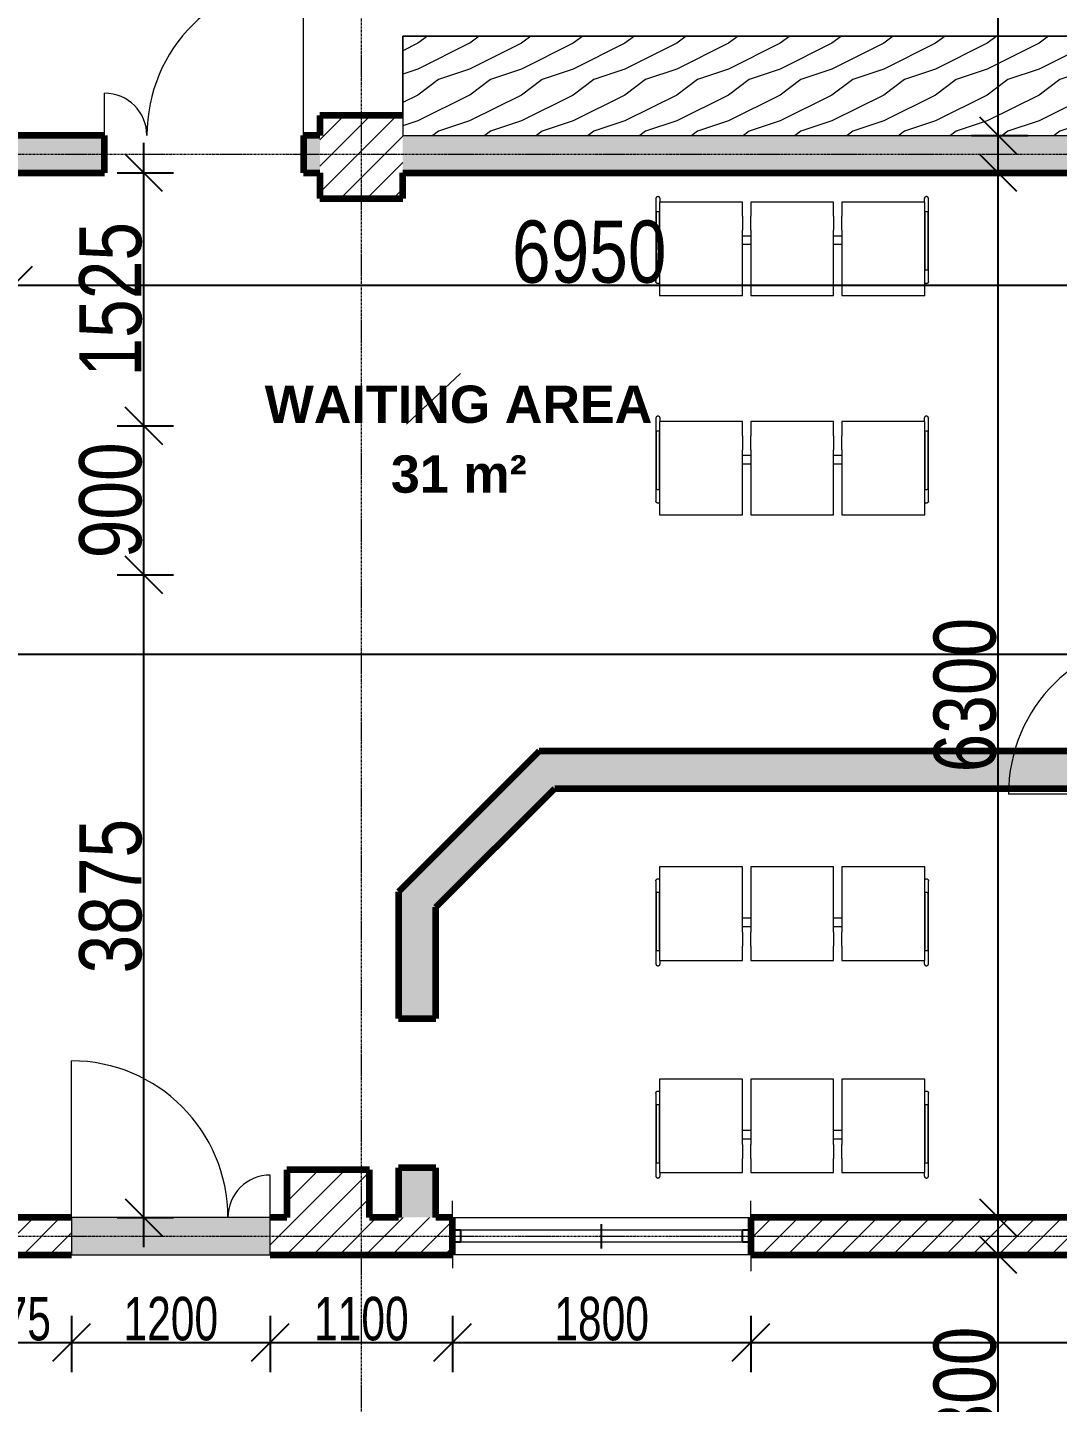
# Model space of a CAD drawing. Header units: millimetres. Extents: x -35190 to 411743, y -233114 to 23872.
# Drawn here: x 239661 to 245877, y -2685 to 5607 of the extents above; entities that cross this region are included whole.
import ezdxf

# ---------------------------------------------------------------- set-up
doc = ezdxf.new("R2010")
doc.units = ezdxf.units.MM
doc.linetypes.add('Grid Line', pattern=[22.225, 12.7, -3.175, 3.175, -3.175])
for name, color, linetype, lineweight in [('A-ANNO-DIMS', 211, 'Continuous', 9), ('A-AREA-IDEN', 2, 'Continuous', 9), ('A-DETL-GENF', 92, 'Continuous', 18), ('A-DETL-THIN', 151, 'Continuous', 18), ('A-DOOR', 31, 'Continuous', 18), ('A-GLAZ', 151, 'Continuous', 18), ('A-WALL', 113, 'Continuous', 18), ('A-WALL-PATT', 111, 'Continuous', 18), ('I-FURN', 30, 'Continuous', 18), ('S-GRID', 1, 'Continuous', 9)]:
    doc.layers.add(name, color=color, linetype=linetype, lineweight=lineweight)
doc.styles.add('Arial_3', font='arial.ttf', dxfattribs={"width": 0.8, "height": 375})
doc.styles.add('Arial_8', font='arial.ttf', dxfattribs={"width": 0.7, "height": 262.5})
doc.styles.add('Arial_B', font='arialbd.ttf', dxfattribs={"height": 225})
doc.dimstyles.new('main_4_5mm', dxfattribs={"dimscale": 304.8, "dimtxt": 382.597275, "dimasz": 0.738189, "dimexe": 0.590551, "dimexo": 0.0625, "dimgap": 0.024606, "dimtad": 1, "dimdec": 0, "dimzin": 0, "dimdsep": 46, "dimtxsty": 'Arial_3', "dimblk1": 'OBLIQUE', "dimblk2": 'OBLIQUE', "dimsah": 1, "dimcen": 0.09, "dimdle": 0.590551, "dimazin": 0, "dimtfac": 1, "dimtdec": 4, "dimtix": 1, "dimtmove": 0, "dimatfit": 3, "dimfxl": 0.590551, "dimfxlon": 1, "dimtvp": 1, "dimtolj": 1, "dimtzin": 0, "dimarcsym": 2})
doc.dimstyles.new('small_3_5mm', dxfattribs={"dimscale": 304.8, "dimtxt": 267.818092, "dimasz": 0.738189, "dimexe": 0.590551, "dimexo": 0.0625, "dimgap": 0.024606, "dimtad": 1, "dimdec": 0, "dimzin": 0, "dimdsep": 46, "dimtxsty": 'Arial_8', "dimblk1": 'OBLIQUE', "dimblk2": 'OBLIQUE', "dimsah": 1, "dimcen": 0.09, "dimdle": 0.590551, "dimazin": 0, "dimtfac": 1, "dimtdec": 4, "dimtix": 1, "dimtmove": 0, "dimatfit": 3, "dimfxl": 0.590551, "dimfxlon": 1, "dimtvp": 1, "dimtolj": 1, "dimtzin": 0, "dimarcsym": 2})
pattern_1 = [(45, (247326.97, -1578.69), (-79.5495, 79.5495), [])]

# ---------------------------------------------------------------- blocks, each defined once
blk = doc.blocks.new('Double - Offset 1 - 1200 x 2100mm Sgl Swing-501792-SECOND FLOOR')
at = {"layer": 'A-DOOR'}
for p, q in [((-366, -112.5), (-366, -368)), ((834, -112.5), (834, -1057))]:
    blk.add_line(p, q, dxfattribs=at)
for centre, radius, start, end in [((-366, -112.5), 255.5, 270, 0), ((834, -112.5), 944.5, 180, 270)]:
    blk.add_arc(centre, radius, start, end, dxfattribs=at)
blk = doc.blocks.new('Sliding - 2L - SL1_8 X 1_8-V3-SECOND FLOOR')
at = {"layer": 'A-GLAZ'}
for p, q in [((-573.8, 112.5), (-573.8, 212.5)), ((1226.2, 112.5), (1226.2, 212.5)), ((1176.2, 35), (-523.8, 35)), ((-523.8, -35), (1176.2, -35)), ((-573.8, -112.5), (-573.8, -192.5)), ((1226.2, -112.5), (1226.2, -212.5))]:
    blk.add_line(p, q, dxfattribs=at)
at = {"layer": 'A-GLAZ', "lineweight": 25}
for p, q in [((-523.8, 35), (-573.8, 35)), ((-523.8, -35), (-523.8, 35)), ((326.2, -75), (326.2, 72.5)), ((1226.2, 35), (1176.2, 35)), ((1176.2, -35), (1176.2, 35)), ((-573.8, -35), (-523.8, -35)), ((1176.2, -35), (1226.2, -35))]:
    blk.add_line(p, q, dxfattribs=at)
blk = doc.blocks.new('Double - Offset 1 - 1200 x 2100mm Sgl Swing-501791-SECOND FLOOR')
at = {"layer": 'A-DOOR'}
for p, q in [((834, 112.5), (834, 1057)), ((-366, 112.5), (-366, 368))]:
    blk.add_line(p, q, dxfattribs=at)
for centre, radius, start, end in [((834, 112.5), 944.5, 90, 180), ((-366, 112.5), 255.5, 360, 90)]:
    blk.add_arc(centre, radius, start, end, dxfattribs=at)
blk = doc.blocks.new('Waitiing_Room_Seat_-_3St_3749 - Three Seater-552475-SECOND FLOOR')
at = {"layer": 'I-FURN'}
for p, q in [((250, 433.7), (-250, 433.7)), ((-250, 433.7), (-250, 430)), ((-250, 430), (-250, 269.7)), ((250, 430), (250, 433.7)), ((250, 40.1), (250, 430)), ((800, 433.7), (300, 433.7)), ((300, 433.7), (300, 430)), ((300, 430), (300, 40.1)), ((800, 430), (800, 433.7)), ((800, 40.1), (800, 430)), ((1350, 433.7), (850, 433.7)), ((850, 433.7), (850, 430)), ((850, 430), (850, 40.1)), ((1350, 430), (1350, 433.7)), ((1350, 269.7), (1350, 430)), ((-272.5, 350), (-272.5, 100)), ((1372.5, 100), (1372.5, 350)), ((-270, 269.7), (-270, 266.6)), ((-270, 257.4), (-270, 249.3)), ((-250, 266.6), (-250, 269.7)), ((1350, 269.7), (1350, 266.6)), ((1350, 257.4), (1350, 249.3)), ((1370, 266.6), (1370, 269.7)), ((-272.5, 100), (-272.5, -150)), ((300, 125), (250, 125)), ((850, 125), (800, 125)), ((1372.5, -150), (1372.5, 100)), ((250, 75), (300, 75)), ((250, 40.1), (250, -43.9)), ((300, -43.9), (300, 40.1)), ((800, 75), (850, 75)), ((800, 40.1), (800, -43.9)), ((850, -43.9), (850, 40.1)), ((-250, -61), (-250, -120)), ((250, -120), (250, -43.9)), ((300, -43.9), (300, -120)), ((800, -120), (800, -43.9)), ((850, -43.9), (850, -120)), ((1350, -120), (1350, -60.9)), ((-250, -120), (-250, -129.6)), ((-250, -129.6), (250, -129.6)), ((-247.5, -150), (-247.5, -129.6)), ((250, -129.6), (250, -120)), ((300, -120), (300, -129.6)), ((300, -129.6), (800, -129.6)), ((800, -129.6), (800, -120)), ((850, -120), (850, -129.6)), ((850, -129.6), (1350, -129.6)), ((1347.5, -129.6), (1347.5, -150)), ((1350, -129.6), (1350, -120))]:
    blk.add_line(p, q, dxfattribs=at)
at = {"layer": 'I-FURN', "flags": 128}
for points in [[(-270, 274.4), (-269.8, 275.9), (-269.2, 277.3), (-268.2, 278.7), (-266.9, 279.8), (-265.2, 280.8), (-263.2, 281.5), (-261, 281.9), (-258.7, 281.8), (-256.4, 281.4), (-254.4, 280.6), (-252.6, 279.5), (-251.5, 278.3), (-250.8, 277.4), (-250.2, 275.8), (-250, 274.4)], [(-270, 249.3), (-270, 266.6), (-270, 274.3), (-270, 269.7)], [(-270, 269.7), (-270, 274.3), (-270, 266.6), (-270, 249.3)], [(-270, -70.7), (-270, 8.4), (-270, 89.3), (-270, 170.2), (-270, 249.3)], [(-270, 249.3), (-270, 170.2), (-270, 89.3), (-270, 8.4), (-270, -70.7)], [(-250, 269.7), (-250, 274.3), (-250, 266.6), (-250, 249.3)], [(-250, 249.3), (-250, 266.6), (-250, 274.3), (-250, 269.7)], [(-250, 249.3), (-250, 170.2), (-250, 89.3), (-250, 8.4), (-250, -64.4)], [(-250, -64.4), (-250, 8.4), (-250, 89.3), (-250, 170.2), (-250, 249.3)], [(1350, 274.4), (1350.2, 275.9), (1350.8, 277.3), (1351.8, 278.7), (1353.1, 279.8), (1354.8, 280.8), (1356.8, 281.5), (1359, 281.9), (1361.3, 281.8), (1363.6, 281.4), (1365.6, 280.6), (1367.4, 279.5), (1368.5, 278.3), (1369.2, 277.4), (1369.8, 275.8), (1370, 274.4)], [(1350, 269.7), (1350, 274.3), (1350, 266.6), (1350, 249.3)], [(1350, 249.3), (1350, 266.6), (1350, 274.3), (1350, 269.7)], [(1350, 249.3), (1350, 170.2), (1350, 89.3), (1350, 8.4), (1350, -64.4)], [(1350, -64.4), (1350, 8.4), (1350, 89.3), (1350, 170.2), (1350, 249.3)], [(1370, 249.3), (1370, 266.6), (1370, 274.3), (1370, 269.7)], [(1370, 269.7), (1370, 274.3), (1370, 266.6), (1370, 249.3)], [(1370, -70.7), (1370, 8.4), (1370, 89.3), (1370, 170.2), (1370, 249.3)], [(1370, 249.3), (1370, 170.2), (1370, 89.3), (1370, 8.4), (1370, -70.7)]]:
    blk.add_lwpolyline(points, dxfattribs=at)
at = {"layer": 'I-FURN'}
for points, knots in [([(-272.5, 350), (-272.5, 351.1), (-272.2, 353.3), (-271.2, 355.8), (-269.9, 357.6), (-268.5, 359.3), (-266.3, 360.9), (-263.3, 362.2), (-260, 362.6), (-256.7, 362.2), (-253.7, 360.9), (-251.5, 359.3), (-250.4, 358), (-250, 357.5), (-249.9, 357.4)], [0, 0, 0, 0, 0.0833333, 0.1666667, 0.2083333, 0.25, 0.3333333, 0.4166667, 0.5, 0.5833333, 0.6666667, 0.75, 0.7916667, 0.7987111, 0.7987111, 0.7987111, 0.7987111]), ([(1349.9, 357.4), (1350, 357.5), (1350.4, 358), (1351.5, 359.3), (1353.7, 360.9), (1356.7, 362.2), (1360, 362.6), (1363.3, 362.2), (1366.3, 360.9), (1368.5, 359.3), (1369.9, 357.6), (1371.2, 355.8), (1372.2, 353.3), (1372.5, 351.1), (1372.5, 350)], [0.2012889, 0.2012889, 0.2012889, 0.2012889, 0.2083333, 0.25, 0.3333333, 0.4166667, 0.5, 0.5833333, 0.6666667, 0.75, 0.7916667, 0.8333333, 0.9166667, 1, 1, 1, 1]), ([(-272.5, 100), (-272.5, 100), (-272.3, 100), (-271.6, 100), (-271, 100), (-270.4, 100), (-270.1, 100), (-269.9, 100)], [0, 0, 0, 0, 0.0833333, 0.125, 0.1666667, 0.1875, 0.2083333, 0.2083333, 0.2083333, 0.2083333]), ([(1370, 100), (1370.3, 100), (1370.7, 100), (1371.2, 100), (1371.7, 100), (1372.3, 100), (1372.5, 100), (1372.5, 100)], [0.7955164, 0.7955164, 0.7955164, 0.7955164, 0.8333333, 0.8541667, 0.875, 0.9166667, 1, 1, 1, 1]), ([(-272.5, -150), (-272.5, -151.1), (-272.2, -153.3), (-271.2, -155.8), (-269.9, -157.6), (-268.5, -159.3), (-266.3, -160.9), (-263.3, -162.2), (-260, -162.6), (-256.7, -162.2), (-253.7, -160.9), (-251.5, -159.3), (-250.1, -157.6), (-248.8, -155.8), (-247.8, -153.3), (-247.5, -151.1), (-247.5, -150)], [0, 0, 0, 0, 0.083333, 0.166667, 0.208333, 0.25, 0.333333, 0.416667, 0.5, 0.583333, 0.666667, 0.75, 0.791667, 0.833333, 0.916667, 1, 1, 1, 1]), ([(1347.5, -150), (1347.5, -151.1), (1347.8, -153.3), (1348.8, -155.8), (1350.1, -157.6), (1351.5, -159.3), (1353.7, -160.9), (1356.7, -162.2), (1360, -162.6), (1363.3, -162.2), (1366.3, -160.9), (1368.5, -159.3), (1369.9, -157.6), (1371.2, -155.8), (1372.2, -153.3), (1372.5, -151.1), (1372.5, -150)], [0, 0, 0, 0, 0.083333, 0.166667, 0.208333, 0.25, 0.333333, 0.416667, 0.5, 0.583333, 0.666667, 0.75, 0.791667, 0.833333, 0.916667, 1, 1, 1, 1])]:
    blk.add_open_spline(points, degree=3, knots=knots, dxfattribs=at)
for points in [[(-270, 269.7), (-270, 270.1), (-269.9, 270.6), (-269.8, 271)], [(1350, 269.7), (1350, 270.1), (1350.1, 270.6), (1350.2, 271)], [(-250, -70.7), (-250, -70.9), (-250.1, -71.2), (-250.8, -71.6), (-251.9, -72), (-253.3, -72.4), (-255, -72.6), (-256.9, -72.8), (-258.9, -72.9), (-261.1, -72.9), (-263.1, -72.8), (-265, -72.6), (-266.7, -72.4), (-268.1, -72), (-269.2, -71.6), (-269.9, -71.2), (-270, -70.9), (-270, -70.7)], [(1370, -70.7), (1370, -70.9), (1369.9, -71.2), (1369.2, -71.6), (1368.1, -72), (1366.7, -72.4), (1365, -72.6), (1363.1, -72.8), (1361.1, -72.9), (1358.9, -72.9), (1356.9, -72.8), (1355, -72.6), (1353.3, -72.4), (1351.9, -72), (1350.8, -71.6), (1350.1, -71.2), (1350, -70.9), (1350, -70.7)]]:
    blk.add_open_spline(points, degree=3, dxfattribs=at)
blk = doc.blocks.new('Waitiing_Room_Seat_-_3St_3749 - Three Seater-554953-SECOND FLOOR')
at = {"layer": 'I-FURN'}
for p, q in [((-272.5, 150), (-272.5, -100)), ((250, 129.6), (-250, 129.6)), ((-250, 129.6), (-250, 120)), ((-250, 120), (-250, 61)), ((-247.5, 129.6), (-247.5, 150)), ((250, 120), (250, 129.6)), ((250, 43.9), (250, 120)), ((800, 129.6), (300, 129.6)), ((300, 129.6), (300, 120)), ((300, 120), (300, 43.9)), ((800, 120), (800, 129.6)), ((800, 43.9), (800, 120)), ((1350, 129.6), (850, 129.6)), ((850, 129.6), (850, 120)), ((850, 120), (850, 43.9)), ((1347.5, 150), (1347.5, 129.6)), ((1350, 120), (1350, 129.6)), ((1350, 60.9), (1350, 120)), ((1372.5, -100), (1372.5, 150)), ((250, 43.9), (250, -40.1)), ((300, -40.1), (300, 43.9)), ((800, 43.9), (800, -40.1)), ((850, -40.1), (850, 43.9)), ((250, -430), (250, -40.1)), ((300, -75), (250, -75)), ((300, -40.1), (300, -430)), ((800, -430), (800, -40.1)), ((850, -75), (800, -75)), ((850, -40.1), (850, -430)), ((-272.5, -100), (-272.5, -350)), ((250, -125), (300, -125)), ((800, -125), (850, -125)), ((1372.5, -350), (1372.5, -100)), ((-270, -249.3), (-270, -257.4)), ((-270, -266.6), (-270, -269.7)), ((-250, -269.7), (-250, -266.6)), ((-250, -269.7), (-250, -430)), ((1350, -249.3), (1350, -257.4)), ((1350, -266.6), (1350, -269.7)), ((1350, -430), (1350, -269.7)), ((1370, -269.7), (1370, -266.6)), ((-250, -430), (-250, -433.7)), ((-250, -433.7), (250, -433.7)), ((250, -433.7), (250, -430)), ((300, -430), (300, -433.7)), ((300, -433.7), (800, -433.7)), ((800, -433.7), (800, -430)), ((850, -430), (850, -433.7)), ((850, -433.7), (1350, -433.7)), ((1350, -433.7), (1350, -430))]:
    blk.add_line(p, q, dxfattribs=at)
at = {"layer": 'I-FURN', "flags": 128}
for points in [[(-270, -249.3), (-270, -170.2), (-270, -89.3), (-270, -8.4), (-270, 70.7)], [(-270, 70.7), (-270, -8.4), (-270, -89.3), (-270, -170.2), (-270, -249.3)], [(-250, 64.4), (-250, -8.4), (-250, -89.3), (-250, -170.2), (-250, -249.3)], [(-250, -249.3), (-250, -170.2), (-250, -89.3), (-250, -8.4), (-250, 64.4)], [(1350, 64.4), (1350, -8.4), (1350, -89.3), (1350, -170.2), (1350, -249.3)], [(1350, -249.3), (1350, -170.2), (1350, -89.3), (1350, -8.4), (1350, 64.4)], [(1370, -249.3), (1370, -170.2), (1370, -89.3), (1370, -8.4), (1370, 70.7)], [(1370, 70.7), (1370, -8.4), (1370, -89.3), (1370, -170.2), (1370, -249.3)], [(-270, -269.7), (-270, -274.3), (-270, -266.6), (-270, -249.3)], [(-270, -249.3), (-270, -266.6), (-270, -274.3), (-270, -269.7)], [(-250, -274.4), (-250.2, -275.9), (-250.8, -277.3), (-251.8, -278.7), (-253.1, -279.8), (-254.8, -280.8), (-256.8, -281.5), (-259, -281.9), (-261.3, -281.8), (-263.6, -281.4), (-265.6, -280.6), (-267.4, -279.5), (-268.5, -278.3), (-269.2, -277.4), (-269.8, -275.8), (-270, -274.4)], [(-250, -249.3), (-250, -266.6), (-250, -274.3), (-250, -269.7)], [(-250, -269.7), (-250, -274.3), (-250, -266.6), (-250, -249.3)], [(1350, -249.3), (1350, -266.6), (1350, -274.3), (1350, -269.7)], [(1350, -269.7), (1350, -274.3), (1350, -266.6), (1350, -249.3)], [(1370, -274.4), (1369.8, -275.9), (1369.2, -277.3), (1368.2, -278.7), (1366.9, -279.8), (1365.2, -280.8), (1363.2, -281.5), (1361, -281.9), (1358.7, -281.8), (1356.4, -281.4), (1354.4, -280.6), (1352.6, -279.5), (1351.5, -278.3), (1350.8, -277.4), (1350.2, -275.8), (1350, -274.4)], [(1370, -269.7), (1370, -274.3), (1370, -266.6), (1370, -249.3)], [(1370, -249.3), (1370, -266.6), (1370, -274.3), (1370, -269.7)]]:
    blk.add_lwpolyline(points, dxfattribs=at)
at = {"layer": 'I-FURN'}
for points, knots in [([(-247.5, 150), (-247.5, 151.1), (-247.8, 153.3), (-248.8, 155.8), (-250.1, 157.6), (-251.5, 159.3), (-253.7, 160.9), (-256.7, 162.2), (-260, 162.6), (-263.3, 162.2), (-266.3, 160.9), (-268.5, 159.3), (-269.9, 157.6), (-271.2, 155.8), (-272.2, 153.3), (-272.5, 151.1), (-272.5, 150)], [0, 0, 0, 0, 0.083333, 0.166667, 0.208333, 0.25, 0.333333, 0.416667, 0.5, 0.583333, 0.666667, 0.75, 0.791667, 0.833333, 0.916667, 1, 1, 1, 1]), ([(1372.5, 150), (1372.5, 151.1), (1372.2, 153.3), (1371.2, 155.8), (1369.9, 157.6), (1368.5, 159.3), (1366.3, 160.9), (1363.3, 162.2), (1360, 162.6), (1356.7, 162.2), (1353.7, 160.9), (1351.5, 159.3), (1350.1, 157.6), (1348.8, 155.8), (1347.8, 153.3), (1347.5, 151.1), (1347.5, 150)], [0, 0, 0, 0, 0.083333, 0.166667, 0.208333, 0.25, 0.333333, 0.416667, 0.5, 0.583333, 0.666667, 0.75, 0.791667, 0.833333, 0.916667, 1, 1, 1, 1]), ([(-269.9, -100), (-270.2, -100), (-270.7, -100), (-271.2, -100), (-271.7, -100), (-272.3, -100), (-272.5, -100), (-272.5, -100)], [0.7916667, 0.7916667, 0.7916667, 0.7916667, 0.8333333, 0.8541667, 0.875, 0.9166667, 1, 1, 1, 1]), ([(1372.5, -100), (1372.5, -100), (1372.3, -100), (1371.6, -100), (1371, -100), (1370.4, -100), (1370.1, -100), (1370, -100)], [0, 0, 0, 0, 0.0833333, 0.125, 0.1666667, 0.1875, 0.2044836, 0.2044836, 0.2044836, 0.2044836]), ([(-249.9, -357.4), (-250, -357.5), (-250.4, -358), (-251.5, -359.3), (-253.7, -360.9), (-256.7, -362.2), (-260, -362.6), (-263.3, -362.2), (-266.3, -360.9), (-268.5, -359.3), (-269.9, -357.6), (-271.2, -355.8), (-272.2, -353.3), (-272.5, -351.1), (-272.5, -350)], [0.2012889, 0.2012889, 0.2012889, 0.2012889, 0.2083333, 0.25, 0.3333333, 0.4166667, 0.5, 0.5833333, 0.6666667, 0.75, 0.7916667, 0.8333333, 0.9166667, 1, 1, 1, 1]), ([(1372.5, -350), (1372.5, -351.1), (1372.2, -353.3), (1371.2, -355.8), (1369.9, -357.6), (1368.5, -359.3), (1366.3, -360.9), (1363.3, -362.2), (1360, -362.6), (1356.7, -362.2), (1353.7, -360.9), (1351.5, -359.3), (1350.4, -358), (1350, -357.5), (1349.9, -357.4)], [0, 0, 0, 0, 0.0833333, 0.1666667, 0.2083333, 0.25, 0.3333333, 0.4166667, 0.5, 0.5833333, 0.6666667, 0.75, 0.7916667, 0.7987111, 0.7987111, 0.7987111, 0.7987111])]:
    blk.add_open_spline(points, degree=3, knots=knots, dxfattribs=at)
for points in [[(-270, 70.7), (-270, 70.9), (-269.9, 71.2), (-269.2, 71.6), (-268.1, 72), (-266.7, 72.4), (-265, 72.6), (-263.1, 72.8), (-261.1, 72.9), (-258.9, 72.9), (-256.9, 72.8), (-255, 72.6), (-253.3, 72.4), (-251.9, 72), (-250.8, 71.6), (-250.1, 71.2), (-250, 70.9), (-250, 70.7)], [(1350, 70.7), (1350, 70.9), (1350.1, 71.2), (1350.8, 71.6), (1351.9, 72), (1353.3, 72.4), (1355, 72.6), (1356.9, 72.8), (1358.9, 72.9), (1361.1, 72.9), (1363.1, 72.8), (1365, 72.6), (1366.7, 72.4), (1368.1, 72), (1369.2, 71.6), (1369.9, 71.2), (1370, 70.9), (1370, 70.7)], [(-269.8, -271), (-269.9, -270.6), (-270, -270.1), (-270, -269.7)], [(1350.2, -271), (1350.1, -270.6), (1350, -270.1), (1350, -269.7)]]:
    blk.add_open_spline(points, degree=3, dxfattribs=at)
blk = doc.blocks.new('_Oblique')
at = {"color": 0, "linetype": 'ByBlock', "lineweight": -2}
blk.add_line((-0.5, -0.5), (0.5, 0.5), dxfattribs=at)
blk = doc.blocks.new('*D5195')
at = {"layer": 'A-ANNO-DIMS', "color": 0, "lineweight": -2, "transparency": 16777216}
for p, q in [((245518.6, 4776), (245518.6, 12711)), ((245357.6, 12531), (245698.6, 12531)), ((245357.6, 4956), (245698.6, 4956))]:
    blk.add_line(p, q, dxfattribs=at)
at = {"layer": 'Defpoints', "color": 0, "transparency": 16777216}
for p in [(245338.6, 12531), (245518.6, 12531), (245338.6, 4956)]:
    blk.add_point(p, dxfattribs=at)
at = {"layer": 'A-ANNO-DIMS', "color": 0, "lineweight": -2, "transparency": 16777216, "xscale": 224.9999999999999, "yscale": 224.9999999999999, "zscale": 224.9999999999999}
for p, rotation in [((245518.6, 12531), 90), ((245518.6, 4956), 270)]:
    blk.add_blockref('_Oblique', p, dxfattribs=dict(at, rotation=rotation))
at = {"layer": 'A-ANNO-DIMS', "color": 0, "transparency": 16777216, "insert": (245320.4, 8743.5), "char_height": 375, "width": 1101.88, "attachment_point": 5, "rotation": 90, "style": 'Arial_3'}
blk.add_mtext('\\A1;7575', dxfattribs=at)
blk = doc.blocks.new('*D5092')
at = {"layer": 'A-ANNO-DIMS', "color": 0, "lineweight": -2, "transparency": 16777216}
for p, q in [((245518.6, -1749), (245518.6, 4911)), ((245357.6, 4731), (245698.6, 4731)), ((245357.6, -1569), (245698.6, -1569))]:
    blk.add_line(p, q, dxfattribs=at)
at = {"layer": 'Defpoints', "color": 0, "transparency": 16777216}
for p in [(245338.6, 4731), (245518.6, 4731), (245338.6, -1569)]:
    blk.add_point(p, dxfattribs=at)
at = {"layer": 'A-ANNO-DIMS', "color": 0, "lineweight": -2, "transparency": 16777216, "xscale": 224.9999999999999, "yscale": 224.9999999999999, "zscale": 224.9999999999999}
for p, rotation in [((245518.6, 4731), 90), ((245518.6, -1569), 270)]:
    blk.add_blockref('_Oblique', p, dxfattribs=dict(at, rotation=rotation))
at = {"layer": 'A-ANNO-DIMS', "color": 0, "transparency": 16777216, "insert": (245319.5, 1581), "char_height": 375, "width": 1101.88, "attachment_point": 5, "rotation": 90, "style": 'Arial_3'}
blk.add_mtext('\\A1;6300', dxfattribs=at)
blk = doc.blocks.new('*D5093')
at = {"layer": 'A-ANNO-DIMS', "color": 0, "lineweight": -2, "transparency": 16777216}
for p, q in [((239575.9, 4215.2), (239575.9, 3874.2)), ((246525.9, 4215.2), (246525.9, 3874.2)), ((239395.9, 4054.2), (246705.9, 4054.2))]:
    blk.add_line(p, q, dxfattribs=at)
at = {"layer": 'Defpoints', "color": 0, "transparency": 16777216}
for p in [(239575.9, 4234.2), (246525.9, 4234.2), (246525.9, 4054.2)]:
    blk.add_point(p, dxfattribs=at)
at = {"layer": 'A-ANNO-DIMS', "color": 0, "lineweight": -2, "transparency": 16777216, "xscale": 224.9999999999999, "yscale": 224.9999999999999, "zscale": 224.9999999999999, "rotation": 180}
blk.add_blockref('_Oblique', (239575.9, 4054.2), dxfattribs=at)
at = {"layer": 'A-ANNO-DIMS', "color": 0, "lineweight": -2, "transparency": 16777216, "xscale": 224.9999999999999, "yscale": 224.9999999999999, "zscale": 224.9999999999999}
blk.add_blockref('_Oblique', (246525.9, 4054.2), dxfattribs=at)
at = {"layer": 'A-ANNO-DIMS', "color": 0, "transparency": 16777216, "insert": (243050.9, 4253.2), "char_height": 375, "width": 1101.88, "attachment_point": 5, "style": 'Arial_3'}
blk.add_mtext('\\A1;6950', dxfattribs=at)
blk = doc.blocks.new('*D5447')
at = {"layer": 'A-ANNO-DIMS', "color": 0, "lineweight": -2, "transparency": 16777216}
for p, q in [((239250.9, -2161.6), (239250.9, -2502.5)), ((239925.9, -2161.6), (239925.9, -2502.5)), ((239070.9, -2322.5), (240105.9, -2322.5))]:
    blk.add_line(p, q, dxfattribs=at)
at = {"layer": 'Defpoints', "color": 0, "transparency": 16777216}
for p in [(239250.9, -2142.5), (239925.9, -2142.5), (239925.9, -2322.5)]:
    blk.add_point(p, dxfattribs=at)
at = {"layer": 'A-ANNO-DIMS', "color": 0, "lineweight": -2, "transparency": 16777216, "xscale": 224.9999999999999, "yscale": 224.9999999999999, "zscale": 224.9999999999999, "rotation": 180}
blk.add_blockref('_Oblique', (239250.9, -2322.5), dxfattribs=at)
at = {"layer": 'A-ANNO-DIMS', "color": 0, "lineweight": -2, "transparency": 16777216, "xscale": 224.9999999999999, "yscale": 224.9999999999999, "zscale": 224.9999999999999}
blk.add_blockref('_Oblique', (239925.9, -2322.5), dxfattribs=at)
at = {"layer": 'A-ANNO-DIMS', "color": 0, "transparency": 16777216, "insert": (239588.4, -2181), "char_height": 262.5, "width": 504.322, "attachment_point": 5, "style": 'Arial_8'}
blk.add_mtext('\\A1;675', dxfattribs=at)
blk = doc.blocks.new('*D5448')
at = {"layer": 'A-ANNO-DIMS', "color": 0, "lineweight": -2, "transparency": 16777216}
for p, q in [((239925.9, -2161.6), (239925.9, -2502.5)), ((241125.9, -2161.6), (241125.9, -2502.5)), ((239745.9, -2322.5), (241305.9, -2322.5))]:
    blk.add_line(p, q, dxfattribs=at)
at = {"layer": 'Defpoints', "color": 0, "transparency": 16777216}
for p in [(239925.9, -2142.5), (241125.9, -2142.5), (241125.9, -2322.5)]:
    blk.add_point(p, dxfattribs=at)
at = {"layer": 'A-ANNO-DIMS', "color": 0, "lineweight": -2, "transparency": 16777216, "xscale": 224.9999999999999, "yscale": 224.9999999999999, "zscale": 224.9999999999999, "rotation": 180}
blk.add_blockref('_Oblique', (239925.9, -2322.5), dxfattribs=at)
at = {"layer": 'A-ANNO-DIMS', "color": 0, "lineweight": -2, "transparency": 16777216, "xscale": 224.9999999999999, "yscale": 224.9999999999999, "zscale": 224.9999999999999}
blk.add_blockref('_Oblique', (241125.9, -2322.5), dxfattribs=at)
at = {"layer": 'A-ANNO-DIMS', "color": 0, "transparency": 16777216, "insert": (240525.9, -2181), "char_height": 262.5, "width": 672.429, "attachment_point": 5, "style": 'Arial_8'}
blk.add_mtext('\\A1;1200', dxfattribs=at)
blk = doc.blocks.new('*D5449')
at = {"layer": 'A-ANNO-DIMS', "color": 0, "lineweight": -2, "transparency": 16777216}
for p, q in [((241125.9, -2161.6), (241125.9, -2502.5)), ((242225.9, -2161.6), (242225.9, -2502.5)), ((240945.9, -2322.5), (242405.9, -2322.5))]:
    blk.add_line(p, q, dxfattribs=at)
at = {"layer": 'Defpoints', "color": 0, "transparency": 16777216}
for p in [(241125.9, -2142.5), (242225.9, -2142.5), (242225.9, -2322.5)]:
    blk.add_point(p, dxfattribs=at)
at = {"layer": 'A-ANNO-DIMS', "color": 0, "lineweight": -2, "transparency": 16777216, "xscale": 224.9999999999999, "yscale": 224.9999999999999, "zscale": 224.9999999999999, "rotation": 180}
blk.add_blockref('_Oblique', (241125.9, -2322.5), dxfattribs=at)
at = {"layer": 'A-ANNO-DIMS', "color": 0, "lineweight": -2, "transparency": 16777216, "xscale": 224.9999999999999, "yscale": 224.9999999999999, "zscale": 224.9999999999999}
blk.add_blockref('_Oblique', (242225.9, -2322.5), dxfattribs=at)
at = {"layer": 'A-ANNO-DIMS', "color": 0, "transparency": 16777216, "insert": (241675.9, -2181), "char_height": 262.5, "width": 672.429, "attachment_point": 5, "style": 'Arial_8'}
blk.add_mtext('\\A1;1100', dxfattribs=at)
blk = doc.blocks.new('*D5450')
at = {"layer": 'A-ANNO-DIMS', "color": 0, "lineweight": -2, "transparency": 16777216}
for p, q in [((242225.9, -2161.6), (242225.9, -2502.5)), ((244025.9, -2161.6), (244025.9, -2502.5)), ((242045.9, -2322.5), (244205.9, -2322.5))]:
    blk.add_line(p, q, dxfattribs=at)
at = {"layer": 'Defpoints', "color": 0, "transparency": 16777216}
for p in [(242225.9, -2142.5), (244025.9, -2142.5), (244025.9, -2322.5)]:
    blk.add_point(p, dxfattribs=at)
at = {"layer": 'A-ANNO-DIMS', "color": 0, "lineweight": -2, "transparency": 16777216, "xscale": 224.9999999999999, "yscale": 224.9999999999999, "zscale": 224.9999999999999, "rotation": 180}
blk.add_blockref('_Oblique', (242225.9, -2322.5), dxfattribs=at)
at = {"layer": 'A-ANNO-DIMS', "color": 0, "lineweight": -2, "transparency": 16777216, "xscale": 224.9999999999999, "yscale": 224.9999999999999, "zscale": 224.9999999999999}
blk.add_blockref('_Oblique', (244025.9, -2322.5), dxfattribs=at)
at = {"layer": 'A-ANNO-DIMS', "color": 0, "transparency": 16777216, "insert": (243125.9, -2181), "char_height": 262.5, "width": 672.429, "attachment_point": 5, "style": 'Arial_8'}
blk.add_mtext('\\A1;1800', dxfattribs=at)
blk = doc.blocks.new('*D5451')
at = {"layer": 'A-ANNO-DIMS', "color": 0, "lineweight": -2, "transparency": 16777216}
for p, q in [((244025.9, -2161.6), (244025.9, -2502.5)), ((249600.9, -2161.6), (249600.9, -2502.5)), ((243845.9, -2322.5), (249780.9, -2322.5))]:
    blk.add_line(p, q, dxfattribs=at)
at = {"layer": 'Defpoints', "color": 0, "transparency": 16777216}
for p in [(244025.9, -2142.5), (249600.9, -2142.5), (249600.9, -2322.5)]:
    blk.add_point(p, dxfattribs=at)
at = {"layer": 'A-ANNO-DIMS', "color": 0, "lineweight": -2, "transparency": 16777216, "xscale": 224.9999999999999, "yscale": 224.9999999999999, "zscale": 224.9999999999999, "rotation": 180}
blk.add_blockref('_Oblique', (244025.9, -2322.5), dxfattribs=at)
at = {"layer": 'A-ANNO-DIMS', "color": 0, "lineweight": -2, "transparency": 16777216, "xscale": 224.9999999999999, "yscale": 224.9999999999999, "zscale": 224.9999999999999}
blk.add_blockref('_Oblique', (249600.9, -2322.5), dxfattribs=at)
at = {"layer": 'A-ANNO-DIMS', "color": 0, "transparency": 16777216, "insert": (246813.4, -2181.5), "char_height": 262.5, "width": 672.429, "attachment_point": 5, "style": 'Arial_8'}
blk.add_mtext('\\A1;5575', dxfattribs=at)
blk = doc.blocks.new('*D5472')
at = {"layer": 'A-ANNO-DIMS', "color": 0, "lineweight": -2, "transparency": 16777216}
for p, q in [((236725.9, -2607.6), (236725.9, -2948.6)), ((288550.9, -2607.6), (288550.9, -2948.6)), ((236545.9, -2768.6), (288730.9, -2768.6))]:
    blk.add_line(p, q, dxfattribs=at)
at = {"layer": 'Defpoints', "color": 0, "transparency": 16777216}
for p in [(236725.9, -2588.6), (288550.9, -2588.6), (288550.9, -2768.6)]:
    blk.add_point(p, dxfattribs=at)
at = {"layer": 'A-ANNO-DIMS', "color": 0, "lineweight": -2, "transparency": 16777216, "xscale": 224.9999999999999, "yscale": 224.9999999999999, "zscale": 224.9999999999999, "rotation": 180}
blk.add_blockref('_Oblique', (236725.9, -2768.6), dxfattribs=at)
at = {"layer": 'A-ANNO-DIMS', "color": 0, "lineweight": -2, "transparency": 16777216, "xscale": 224.9999999999999, "yscale": 224.9999999999999, "zscale": 224.9999999999999}
blk.add_blockref('_Oblique', (288550.9, -2768.6), dxfattribs=at)
at = {"layer": 'A-ANNO-DIMS', "color": 0, "transparency": 16777216, "insert": (262638.4, -2627.1), "char_height": 262.5, "width": 840.537, "attachment_point": 5, "style": 'Arial_8'}
blk.add_mtext('\\A1;51825', dxfattribs=at)
blk = doc.blocks.new('*D5483')
at = {"layer": 'A-ANNO-DIMS', "color": 0, "lineweight": -2, "transparency": 16777216}
for p, q in [((245518.6, -3774), (245518.6, -1614)), ((245357.6, -1794), (245698.6, -1794)), ((245357.6, -3594), (245698.6, -3594))]:
    blk.add_line(p, q, dxfattribs=at)
at = {"layer": 'Defpoints', "color": 0, "transparency": 16777216}
for p in [(245338.6, -1794), (245518.6, -1794), (245338.6, -3594)]:
    blk.add_point(p, dxfattribs=at)
at = {"layer": 'A-ANNO-DIMS', "color": 0, "lineweight": -2, "transparency": 16777216, "xscale": 224.9999999999999, "yscale": 224.9999999999999, "zscale": 224.9999999999999}
for p, rotation in [((245518.6, -1794), 90), ((245518.6, -3594), 270)]:
    blk.add_blockref('_Oblique', p, dxfattribs=dict(at, rotation=rotation))
at = {"layer": 'A-ANNO-DIMS', "color": 0, "transparency": 16777216, "insert": (245319.6, -2694), "char_height": 375, "width": 1101.88, "attachment_point": 5, "rotation": 90, "style": 'Arial_3'}
blk.add_mtext('\\A1;1800', dxfattribs=at)
blk = doc.blocks.new('*D5499')
at = {"layer": 'A-ANNO-DIMS', "color": 0, "lineweight": -2, "transparency": 16777216}
for p, q in [((240362.3, -1749), (240362.3, 2486)), ((240201.3, 2306), (240542.3, 2306)), ((240201.3, -1569), (240542.3, -1569))]:
    blk.add_line(p, q, dxfattribs=at)
at = {"layer": 'Defpoints', "color": 0, "transparency": 16777216}
for p in [(240182.3, 2306), (240362.3, 2306), (240182.3, -1569)]:
    blk.add_point(p, dxfattribs=at)
at = {"layer": 'A-ANNO-DIMS', "color": 0, "lineweight": -2, "transparency": 16777216, "xscale": 224.9999999999999, "yscale": 224.9999999999999, "zscale": 224.9999999999999}
for p, rotation in [((240362.3, 2306), 90), ((240362.3, -1569), 270)]:
    blk.add_blockref('_Oblique', p, dxfattribs=dict(at, rotation=rotation))
at = {"layer": 'A-ANNO-DIMS', "color": 0, "transparency": 16777216, "insert": (240163.2, 368.5), "char_height": 375, "width": 1101.88, "attachment_point": 5, "rotation": 90, "style": 'Arial_3'}
blk.add_mtext('\\A1;3875', dxfattribs=at)
blk = doc.blocks.new('*D5500')
at = {"layer": 'A-ANNO-DIMS', "color": 0, "lineweight": -2, "transparency": 16777216}
for p, q in [((240362.3, 2126), (240362.3, 3386)), ((240201.3, 3206), (240542.3, 3206)), ((240201.3, 2306), (240542.3, 2306))]:
    blk.add_line(p, q, dxfattribs=at)
at = {"layer": 'Defpoints', "color": 0, "transparency": 16777216}
for p in [(240182.3, 3206), (240362.3, 3206), (240182.3, 2306)]:
    blk.add_point(p, dxfattribs=at)
at = {"layer": 'A-ANNO-DIMS', "color": 0, "lineweight": -2, "transparency": 16777216, "xscale": 224.9999999999999, "yscale": 224.9999999999999, "zscale": 224.9999999999999}
for p, rotation in [((240362.3, 3206), 90), ((240362.3, 2306), 270)]:
    blk.add_blockref('_Oblique', p, dxfattribs=dict(at, rotation=rotation))
at = {"layer": 'A-ANNO-DIMS', "color": 0, "transparency": 16777216, "insert": (240163.3, 2756), "char_height": 375, "width": 826.41, "attachment_point": 5, "rotation": 90, "style": 'Arial_3'}
blk.add_mtext('\\A1;900', dxfattribs=at)
blk = doc.blocks.new('*D5501')
at = {"layer": 'A-ANNO-DIMS', "color": 0, "lineweight": -2, "transparency": 16777216}
for p, q in [((240362.3, 3026), (240362.3, 4911)), ((240201.3, 4731), (240542.3, 4731)), ((240201.3, 3206), (240542.3, 3206))]:
    blk.add_line(p, q, dxfattribs=at)
at = {"layer": 'Defpoints', "color": 0, "transparency": 16777216}
for p in [(240182.3, 4731), (240362.3, 4731), (240182.3, 3206)]:
    blk.add_point(p, dxfattribs=at)
at = {"layer": 'A-ANNO-DIMS', "color": 0, "lineweight": -2, "transparency": 16777216, "xscale": 224.9999999999999, "yscale": 224.9999999999999, "zscale": 224.9999999999999}
for p, rotation in [((240362.3, 4731), 90), ((240362.3, 3206), 270)]:
    blk.add_blockref('_Oblique', p, dxfattribs=dict(at, rotation=rotation))
at = {"layer": 'A-ANNO-DIMS', "color": 0, "transparency": 16777216, "insert": (240163.3, 3968.5), "char_height": 375, "width": 1101.88, "attachment_point": 5, "rotation": 90, "style": 'Arial_3'}
blk.add_mtext('\\A1;1525', dxfattribs=at)

msp = doc.modelspace()

# ---------------------------------------------------------------- hatches: boundary and pattern name
at = {"layer": 'A-DETL-GENF'}
h = msp.add_hatch(dxfattribs=at)
h.set_pattern_fill('FP_75', style=0, pattern_type=2)
h.set_pattern_definition([(216.87, (247451.924, -1266.31), (937.1239, 624.75167), [156.188, -1405.688]), (206.565, (247639.35, -1360.02), (-312.3754, -312.3744), [349.246, -349.246]), (198.435, (247639.35, -1516.21), (-624.75, -312.376), [197.564, -790.253])])
h.paths.add_polyline_path([(244519.3, 4956), (246525.9, 4956), (246525.9, 5556), (241925.9, 5556), (241925.9, 4956), (243938.4, 4956)])
h = msp.add_hatch(color=7, dxfattribs=at)
h.paths.add_polyline_path([(283200.9, -1794), (283200.9, -1569), (282000.9, -1569), (282000.9, -1794)])
h.paths.add_polyline_path([(241125.9, -1794), (241125.9, -1569), (239925.9, -1569), (239925.9, -1794)])
at = {"layer": 'A-WALL-PATT'}
h = msp.add_hatch(dxfattribs=at)
h.set_pattern_fill('FP_1', color=256, style=0, pattern_type=2)
h.set_pattern_definition(pattern_1)
h.paths.add_polyline_path([(241425.9, 4576), (241925.9, 4576), (241925.9, 5076), (241425.9, 5076), (241425.9, 4731)])
h = msp.add_hatch(color=1, dxfattribs=at)
h.paths.add_polyline_path([(241425.9, 4731), (241425.9, 4956), (241325.9, 4956), (241325.9, 4731)])
h.paths.add_polyline_path([(240125.9, 4731), (240125.9, 4956), (239025.9, 4956), (239025.9, 4731), (239575.9, 4731)])
h.paths.add_polyline_path([(238175.9, 4731), (238175.9, 4956), (236725.9, 4956), (236725.9, 4731), (236966.8, 4731)])
for color, points in [(1, [(246525.9, 4731), (246525.9, 4956), (241925.9, 4956), (241925.9, 4731), (246262.2, 4731)]), (256, [(244519.3, 1018.5), (246525.9, 1018.5), (246525.9, 1243.5), (242749.3, 1243.5), (242524.3, 1018.5), (243938.4, 1018.5)]), (256, [(242125.9, 301.9), (242842.5, 1018.5), (242524.3, 1018.5), (242125.9, 620.1)])]:
    msp.add_hatch(color=color, dxfattribs=at).paths.add_polyline_path(points)
h = msp.add_hatch(color=256, dxfattribs=at)
h.paths.add_polyline_path([(242125.9, -1569), (242125.9, -1269), (241900.9, -1269), (241900.9, -1569)])
h.paths.add_polyline_path([(241900.9, -369), (242125.9, -369), (242125.9, 620.1), (241900.9, 395.1), (241900.9, 278.9)])
h = msp.add_hatch(dxfattribs=at)
h.set_pattern_fill('FP_1', color=256, style=0, pattern_type=2)
h.set_pattern_definition(pattern_1)
h.paths.add_polyline_path([(241725.9, -1569), (241725.9, -1281.5), (241225.9, -1281.5), (241225.9, -1569)])
h = msp.add_hatch(dxfattribs=at)
h.set_pattern_fill('FP_1', color=256, style=0, pattern_type=2)
h.set_pattern_definition(pattern_1)
h.paths.add_polyline_path([(236725.9, -1794), (236825.9, -1794), (236825.9, -1569), (236725.9, -1569)])
h.paths.add_polyline_path([(238025.9, -1794), (238400.9, -1794), (238400.9, -1569), (238025.9, -1569), (238025.9, -1694.7)])
h.paths.add_polyline_path([(239250.9, -1794), (239925.9, -1794), (239925.9, -1569), (239250.9, -1569)])
h.paths.add_polyline_path([(241125.9, -1794), (242225.9, -1794), (242225.9, -1569), (241125.9, -1569)])
h.paths.add_polyline_path([(244025.9, -1794), (246750.9, -1794), (246750.9, -1569), (244025.9, -1569)])

# ---------------------------------------------------------------- linework, layer by layer
msp.add_line((217964.4, 1827.7), (305800.6, 1827.7))
at = {"layer": 'A-AREA-IDEN'}
msp.add_line((241948.6, 3215.8), (242273.3, 3520.6), dxfattribs=at)
at = {"layer": 'A-DETL-THIN'}
for p, q in [((246525.9, 5556), (241925.9, 5556)), ((241925.9, 5556), (241925.9, 4956)), ((241925.9, 5076), (241925.9, 5556)), ((241925.9, 5556), (246525.9, 5556)), ((241925.9, 4956), (246525.9, 4956)), ((239925.9, -1569), (239925.9, -1794)), ((241125.9, -1569), (239925.9, -1569)), ((241125.9, -1794), (241125.9, -1569)), ((239925.9, -1794), (241125.9, -1794))]:
    msp.add_line(p, q, dxfattribs=at)
at = {"layer": 'A-WALL', "lineweight": 140}
for p, q in [((241425.9, 5076), (241425.9, 4956)), ((241925.9, 5076), (241425.9, 5076)), ((241425.9, 4731), (241425.9, 4576)), ((241925.9, 4576), (241925.9, 4731)), ((241425.9, 4576), (241925.9, 4576)), ((242749.3, 1243.5), (241900.9, 395.1)), ((246525.9, 1243.5), (242749.3, 1243.5)), ((242125.9, 301.9), (242842.5, 1018.5)), ((242842.5, 1018.5), (246525.9, 1018.5)), ((241900.9, 395.1), (241900.9, -369)), ((242125.9, -369), (242125.9, 301.9)), ((241900.9, -369), (242125.9, -369)), ((241725.9, -1281.5), (241225.9, -1281.5)), ((241225.9, -1281.5), (241225.9, -1569)), ((241725.9, -1569), (241725.9, -1281.5)), ((242125.9, -1269), (241900.9, -1269)), ((241900.9, -1269), (241900.9, -1569)), ((242125.9, -1569), (242125.9, -1269)), ((239925.9, -1569), (239575.9, -1569)), ((241225.9, -1569), (241125.9, -1569)), ((241900.9, -1569), (241725.9, -1569)), ((242225.9, -1569), (242125.9, -1569)), ((242225.9, -1794), (242225.9, -1569)), ((246525.9, -1569), (244025.9, -1569)), ((244025.9, -1569), (244025.9, -1794)), ((239250.9, -1794), (239925.9, -1794)), ((241125.9, -1794), (242225.9, -1794)), ((244025.9, -1794), (247075.9, -1794))]:
    msp.add_line(p, q, dxfattribs=at)
at = {"layer": 'A-WALL', "color": 250, "lineweight": 140}
for p, q in [((240125.9, 4956), (239025.9, 4956)), ((240125.9, 4731), (240125.9, 4956)), ((241425.9, 4956), (241325.9, 4956)), ((241325.9, 4956), (241325.9, 4731)), ((239575.9, 4731), (240125.9, 4731)), ((241325.9, 4731), (241425.9, 4731)), ((241925.9, 4731), (246525.9, 4731))]:
    msp.add_line(p, q, dxfattribs=at)
at = {"layer": 'A-WALL'}
for p, q in [((242225.9, -1569), (244025.9, -1569)), ((244025.9, -1794), (242225.9, -1794))]:
    msp.add_line(p, q, dxfattribs=at)
at = {"layer": 'S-GRID', "linetype": 'Grid Line'}
for p, q in [((241675.9, -24980.3), (241675.9, 17292.4)), ((231291.7, 4843.5), (294398.4, 4843.5)), ((231291.7, -1681.5), (294398.4, -1681.5))]:
    msp.add_line(p, q, dxfattribs=at)

# ---------------------------------------------------------------- block references
at = {"layer": 'A-DOOR'}
msp.add_blockref('Double - Offset 1 - 1200 x 2100mm Sgl Swing-501791-SECOND FLOOR', (240491.9, 4843.5), dxfattribs=at)
for p, rotation in [((246638.4, 1817.5), 269.9999999999999), ((240759.9, -1681.5), 180)]:
    msp.add_blockref('Double - Offset 1 - 1200 x 2100mm Sgl Swing-501792-SECOND FLOOR', p, dxfattribs=dict(at, rotation=rotation))
at = {"layer": 'A-GLAZ'}
msp.add_blockref('Sliding - 2L - SL1_8 X 1_8-V3-SECOND FLOOR', (242799.7, -1681.5), dxfattribs=at)
at = {"layer": 'I-FURN'}
for name, p in [('Waitiing_Room_Seat_-_3St_3749 - Three Seater-554953-SECOND FLOOR', (243725.9, 4425)), ('Waitiing_Room_Seat_-_3St_3749 - Three Seater-554953-SECOND FLOOR', (243725.9, 3101.5)), ('Waitiing_Room_Seat_-_3St_3749 - Three Seater-552475-SECOND FLOOR', (243725.9, 111)), ('Waitiing_Room_Seat_-_3St_3749 - Three Seater-552475-SECOND FLOOR', (243725.9, -1169))]:
    msp.add_blockref(name, p, dxfattribs=at)

# ---------------------------------------------------------------- texts
at = {"layer": 'A-AREA-IDEN', "char_height": 225, "attachment_point": 1, "style": 'Arial_B'}
for s, insert, width in [('WAITING AREA', (241092.4, 3447.9), 2856.012), ('31 m²', (241854, 3027), 1010.126)]:
    msp.add_mtext(s, dxfattribs=dict(at, insert=insert, width=width))

# ---------------------------------------------------------------- dimensions: what is measured, and where the dimension line sits
at = {"layer": 'A-ANNO-DIMS'}
for base, p1, p2, override, picture, middle in [((245518.6, 12531), (245338.6, 4956), (245338.6, 12531), {"dimpost": '<>', "dimfxl": 7575}, '*D5195', (245320.4, 8743.5)), ((240362.3, 4731), (240182.3, 3206), (240182.3, 4731), {"dimpost": '<>', "dimfxl": 1525}, '*D5501', (240163.3, 3968.5)), ((245518.6, 4731), (245338.6, -1569), (245338.6, 4731), {"dimpost": '<>', "dimfxl": 6300}, '*D5092', (245319.5, 1581)), ((240362.3, 3206), (240182.3, 2306), (240182.3, 3206), {"dimpost": '<>', "dimfxl": 900}, '*D5500', (240163.3, 2756)), ((240362.3, 2306), (240182.3, -1569), (240182.3, 2306), {"dimpost": '<>', "dimfxl": 3875}, '*D5499', (240163.2, 368.5)), ((245518.6, -1794), (245338.6, -3594), (245338.6, -1794), {"dimpost": '<>', "dimfxl": 1800}, '*D5483', (245319.6, -2694))]:
    dim = msp.add_linear_dim(base=base, p1=p1, p2=p2, angle=90, dimstyle='main_4_5mm', override=override, dxfattribs=at)
    dim.commit()
    dim.dimension.update_dxf_attribs({"geometry": picture, "text_midpoint": middle})
for base, p1, p2, dimstyle, override, picture, middle in [((246525.9, 4054.2), (239575.9, 4234.2), (246525.9, 4234.2), 'main_4_5mm', {"dimpost": '<>', "dimfxl": 6950}, '*D5093', (243050.9, 4253.2)), ((239925.9, -2322.5), (239250.9, -2142.5), (239925.9, -2142.5), 'small_3_5mm', {"dimpost": '<>', "dimfxl": 675}, '*D5447', (239588.4, -2181)), ((241125.9, -2322.5), (239925.9, -2142.5), (241125.9, -2142.5), 'small_3_5mm', {"dimpost": '<>', "dimfxl": 1200}, '*D5448', (240525.9, -2181)), ((242225.9, -2322.5), (241125.9, -2142.5), (242225.9, -2142.5), 'small_3_5mm', {"dimpost": '<>', "dimfxl": 1100}, '*D5449', (241675.9, -2181)), ((244025.9, -2322.5), (242225.9, -2142.5), (244025.9, -2142.5), 'small_3_5mm', {"dimpost": '<>', "dimfxl": 1800}, '*D5450', (243125.9, -2181)), ((249600.9, -2322.5), (244025.9, -2142.5), (249600.9, -2142.5), 'small_3_5mm', {"dimpost": '<>', "dimfxl": 5575}, '*D5451', (246813.4, -2181.5)), ((288550.9, -2768.6), (236725.9, -2588.6), (288550.9, -2588.6), 'small_3_5mm', {"dimpost": '<>', "dimfxl": 51825}, '*D5472', (262638.4, -2627.1))]:
    dim = msp.add_linear_dim(base=base, p1=p1, p2=p2, dimstyle=dimstyle, override=override, dxfattribs=at)
    dim.commit()
    dim.dimension.update_dxf_attribs({"geometry": picture, "text_midpoint": middle})

doc.saveas('drawing.dxf')
